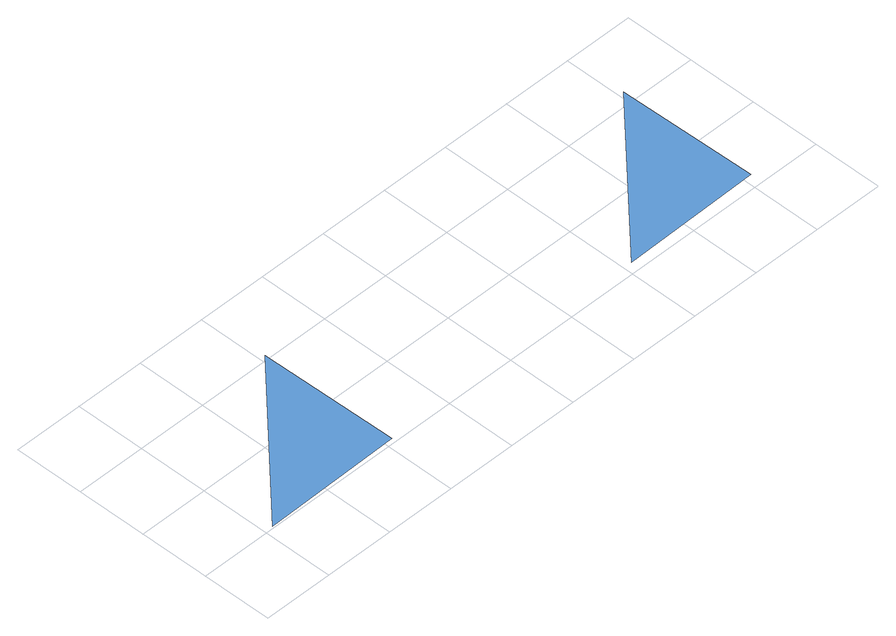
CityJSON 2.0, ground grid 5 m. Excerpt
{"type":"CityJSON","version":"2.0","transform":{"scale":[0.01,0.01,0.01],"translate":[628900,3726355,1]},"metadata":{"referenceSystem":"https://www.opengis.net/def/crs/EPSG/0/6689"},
"CityObjects":{
"waterbody1":{"type":"WaterBody","attributes":{"name":"福岡県津波浸水想定図","class":"1140","function":"2","WaterBodyTsunamiRiskAttribute.description":"1","WaterBodyTsunamiRiskAttribute.rank":"1"},"geometry":[{"type":"MultiSurface","lod":"1","boundaries":[[[0,1,2]],[[3,4,5]]]}]}
},
"vertices":[
[1044,1033,78],[63,14,78],[1063,33,78],[4062,91,77],[4042,1091,77],[3062,72,77]
]}
